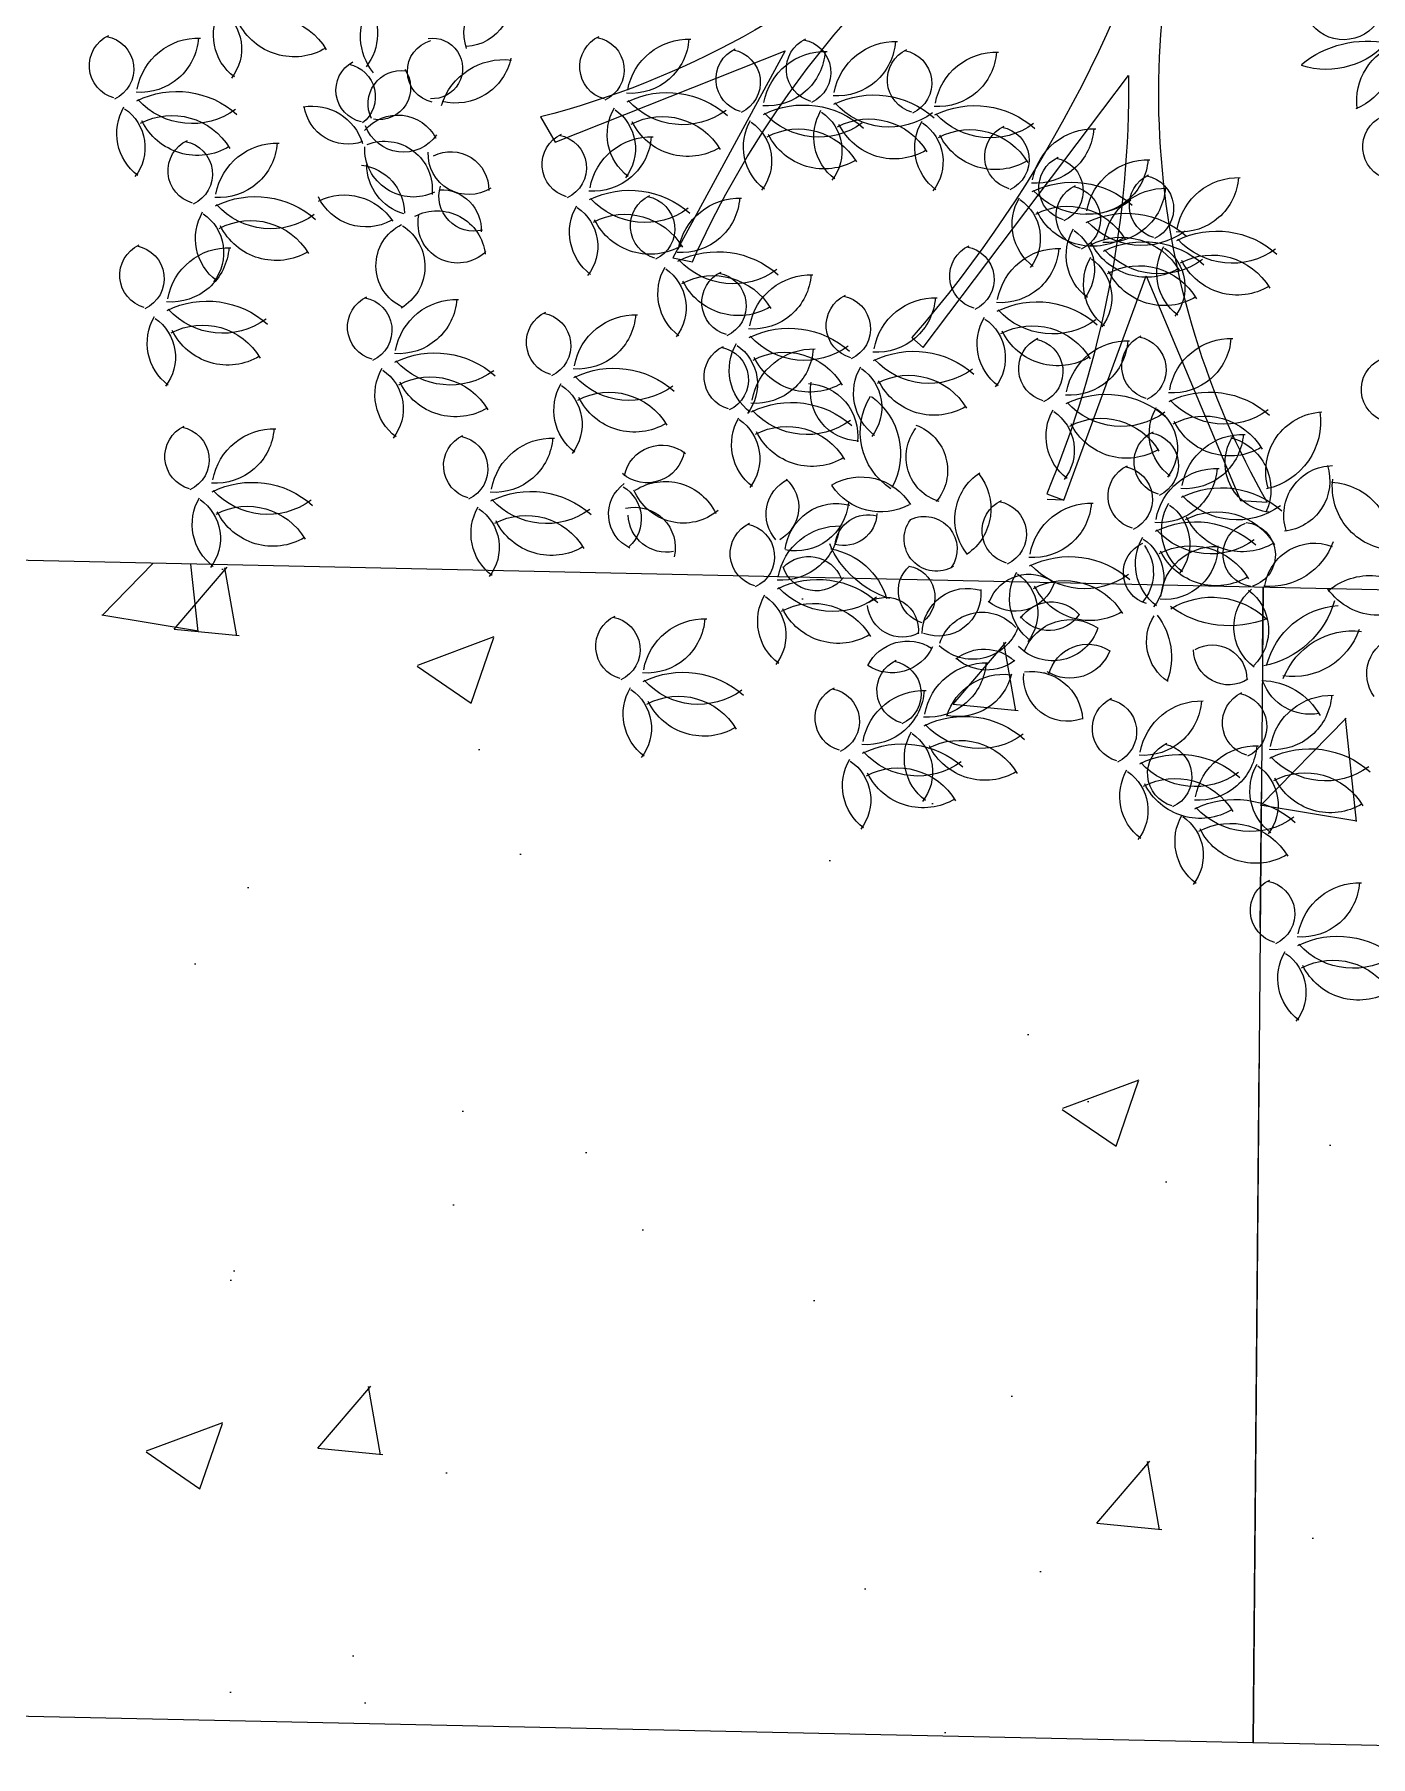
# Model space of a CAD drawing. Header units: millimetres. Extents: x 793 to 3159, y 750 to 2095.
# Drawn here: x 1188.191 to 1191.313, y 1060.724 to 1064.748 of the extents above; entities that cross this region are included whole.
import ezdxf

# ---------------------------------------------------------------- set-up
doc = ezdxf.new("R2010")
doc.units = ezdxf.units.MM
doc.linetypes.add('CENTER', pattern=[50.8, 31.75, -6.35, 6.35, -6.35])
doc.linetypes.add('CONTINUA', pattern=[0])
for name, color, linetype in [('A-BANQUETA', 8, 'Continuous'), ('A-PISOS', 252, 'Continuous'), ('A-TEXTO', 2, 'Continuous'), ('A-VEGETACION', 65, 'Continuous')]:
    doc.layers.add(name, color=color, linetype=linetype)
doc.layers.add('JUNTA DE CONTROL', color=7, linetype='Continuous', true_color=0xf43e0b)
pattern_1 = [(50, (-2174.8441, -711.9263), (1.8218467, -0.1593909), [0.1905, -2.0955]), (355, (-2174.8441, -711.9263), (-0.3524342, 1.9105685), [0.1524, -1.6764058]), (100.451445, (-2174.6923, -711.9396), (1.4694125, 1.7511775), [0.1619001, -1.7809024]), (46.1842, (-2174.844, -711.4183), (2.7107904, -0.4204233), [0.28575, -3.14325]), (96.63556, (-2174.6182, -711.4533), (2.3740413, 2.4742612), [0.2428502, -2.671356]), (351.18415, (-2174.844, -711.4183), (2.3740413, 2.4742612), [0.2285997, -2.5145973]), (21, (-2174.5901, -711.5453), (1.5161439, -1.022652), [0.1905, -2.0955]), (326, (-2174.5901, -711.5453), (0.6180203, 1.8418797), [0.1524, -1.6764]), (71.451445, (-2174.4638, -711.6305), (2.1341642, 0.8192277), [0.1619001, -1.7808994]), (37.5, (-2174.8441, -711.9263), (0.03088603, 0.84555039), [0, -1.65608, 0, -1.7018, 0, -1.68275]), (7.5, (-2174.8441, -711.9263), (0.66819663, 1.00180575), [0, -0.97028, 0, -1.61798, 0, -0.64135]), (327.5, (-2175.4105, -711.9263), (1.35590595, -0.05728744), [0, -0.635, 0, -1.9812, 0, -2.6289]), (317.5, (-2175.6645, -711.9263), (1.4812918, 0.2542649), [0, -0.8255, 0, -1.31572, 0, -1.8669])]

# ---------------------------------------------------------------- blocks, each defined once
blk = doc.blocks.new('A$C15914C01')
at = {"layer": 'A-PISOS', "linetype": 'CONTINUA', "ltscale": 0.5}
h = blk.add_hatch(dxfattribs=at)
h.set_pattern_fill('AR-CONC', color=250, scale=0.01)
h.set_pattern_definition(pattern_1)
h.paths.add_polyline_path([(28.8187, 73.6316), (25.8187, 73.6316), (25.8168, 70.9506), (28.8168, 70.9109)])
h.paths.add_polyline_path([(22.815, 73.7093), (19.815, 73.7093), (19.8234, 71.0282), (22.8232, 70.9894)])
h.paths.add_polyline_path([(22.8067, 73.673), (19.8168, 73.7287), (19.815, 73.7093), (22.815, 73.7093)])
h.paths.add_polyline_path([(16.816, 73.787), (13.816, 73.787), (13.8062, 71.1062), (16.8065, 71.0673)])
h.paths.add_polyline_path([(10.8168, 73.847), (7.8168, 73.847), (7.8055, 71.1839), (10.8241, 71.1449)])
edge = h.paths.add_edge_path()
edge.add_line((4.8168, 73.847), (1.8168, 73.847))
edge.add_line((1.8168, 73.847), (1.8168, 74.2687))
edge.add_line((1.8168, 74.2687), (0.9178, 74.8049))
edge.add_line((0.9178, 74.8049), (-0.8035, 73.9985))
edge.add_line((-0.8035, 73.9985), (-0.7707, 72.9051))
edge.add_line((-0.7707, 72.9051), (-1.677, 72.4799))
edge.add_line((-1.677, 72.4799), (-2.4022, 73.243))
edge.add_arc((0.0094, 66.7149), 6.9592, 110.27524, 131.60436)
edge.add_line((-4.6115, 71.9187), (-3.6018, 71.3316))
edge.add_line((-3.6018, 71.3316), (4.8052, 71.2227))
edge.add_line((4.8052, 71.2227), (4.8168, 73.847))
h.paths.add_polyline_path([(4.8052, 73.9231), (2.3427, 73.955), (1.8168, 74.2687), (1.8168, 73.847), (4.8168, 73.847)], flags=17)
h.paths.add_polyline_path([(10.6833, 73.847), (7.8168, 73.8841), (7.8168, 73.847)])
h = blk.add_hatch(dxfattribs=at)
h.set_pattern_fill('AR-CONC', color=250, scale=0.01)
h.set_pattern_definition(pattern_1)
h.paths.add_polyline_path([(13.8054, 73.7895), (10.8054, 73.8625), (10.8241, 71.1449), (13.8062, 71.1062)])
h.paths.add_polyline_path([(7.8168, 73.8841), (4.8168, 73.923), (4.8052, 71.2227), (7.8055, 71.1839)])
h.paths.add_polyline_path([(19.8168, 73.7287), (16.8168, 73.7676), (16.8065, 71.0673), (19.8234, 71.0282)])
at = {"layer": 'A-PISOS', "color": 250, "linetype": 'CONTINUA', "ltscale": 0.5}
blk.add_line((10.8168, 73.8453), (10.8168, 71.1449), dxfattribs=at)
blk = doc.blocks.new('XR-CONJUNTO$0$A$C458D45B7')
at = {"lineweight": 0, "extrusion": (-2.43104e-07, -5.45806e-06, 1)}
blk.add_line((-0.3067, -1.749), (-0.3463, -1.7481), dxfattribs=at)
blk.add_lwpolyline([(0.1057, -1.746), (0.1681, -1.7494, -0.110183), (-0.0866, -0.95, -0.110183), (0.0225, -0.1181, 0.069274), (0.0548, -0.1083, -0.159056), (0.3751, -0.5382), (0.4313, -0.5098), (0.2694, -0.2414), (0.6188, -0.3643), (0.5483, -0.2962, -0.129481), (0.1024, -0.068, 0.184379), (0.1254, 0.0127), (0.8832, -0.1415), (0.8943, -0.0784), (0.1156, 0.0518, -0.487233), (0.1075, 0.0667, -0.157099), (0.4909, 0.4325), (0.4557, 0.4846), (0.2096, 0.2904), (0.2879, 0.6525), (0.2292, 0.5741, -0.1274), (0.063, 0.1098, -1.508538), (0.0487, 0.1166), (-0.0409, 1.3604), (-0.1014, 1.2588), (-0.0393, 0.4627, -0.187108), (-0.3498, 1.1361), (-0.3949, 1.1174), (-0.3356, 0.7801), (-0.586, 0.9428), (-0.6161, 0.9071, -0.222061), (-0.0345, 0.1193), (-0.0367, 0.1218), (-0.9935, 0.563), (-0.9683, 0.4373, -0.148996), (-0.7862, 0.3977), (-0.1177, 0.0214, -0.61159), (-0.1188, -0.006, -0.101655), (-1.381, -0.3864), (-1.4565, -0.4291), (-0.657, -0.3716, -0.12496), (-1.5382, -0.8654), (-1.5037, -0.924), (-0.968, -0.7054), (-1.2263, -1.1913), (-1.1801, -1.2004, -0.176723), (-0.0978, -0.0662, 0.164875), (-0.0374, -0.112, -0.122319), (-0.6656, -1.3725), (-0.6394, -1.3961), (-0.165, -0.7555, -0.101541), (-0.347, -1.7346), (-0.3067, -1.749), (-0.1198, -1.2235), (0.1057, -1.746)], format="xyb", close=True, dxfattribs=at)
at = {"lineweight": 0, "extrusion": (2.43104e-07, 5.45806e-06, -1)}
for centre, major_axis, start_param, end_param in [((-1.6027, -0.6693), (0.086, 0.0783, 0), 3.55062, 5.363168), ((-1.7206, -0.5916), (0.0749, -0.0823, 0), -1.194178, 0.664916), ((-2.0476, -0.6746), (0.0938, 0.0854, 0), 0.129265, 1.395311), ((-2.1816, -0.6795), (0.0909, 0.0828, 0), 2.943806, 4.400315), ((-2.3482, -0.7139), (0.0813, 0.074, 0), 6.042078, 7.680112), ((-2.1744, -0.7941), (0.1055, -0.1158, 0), 3.38331, 4.908592), ((-1.8262, -0.6795), (0.0906, -0.0995, 0), 1.614915, 2.889535), ((0.3358, -0.5709), (0.0714, 0.065, 0), 1.264913, 3.299305), ((-2.1171, -0.5856), (0.0974, -0.107, 0), 0.190237, 1.841773), ((-1.7922, -0.7543), (0.0477, -0.0524, 0), 3.730197, 7.076743), ((-1.3694, -0.7464), (0.0578, 0.0526, 0), 2.569534, 5.006064), ((-1.4212, -0.7544), (0.0521, -0.0572, 0), 4.051015, 6.582941), ((-1.3292, -0.6723), (0.0917, -0.1007, 0), -0.777492, 0.800951), ((-1.192, -0.8251), (0.0977, -0.1073, 0), 2.477681, 3.902549), ((-0.8867, -0.7475), (0.0578, 0.0526, 0), 2.569534, 5.006064), ((-0.9384, -0.7555), (0.0521, -0.0572, 0), 4.051015, 6.582941), ((-0.8464, -0.6733), (0.0917, -0.1007, 0), -0.777492, 0.800951), ((-0.7092, -0.8262), (0.0977, -0.1073, 0), 2.477681, 3.902549), ((0.3952, -0.9166), (0.1824, 0.1661, 0), 4.763929, 5.636252), ((0.2948, -0.5436), (0.143, 0.1302, 0), 1.427963, 2.601349), ((0.5108, -0.8091), (0.1051, 0.0957, 0), 3.743488, 5.119397), ((0.2985, -0.6789), (0.1219, 0.111, 0), 0.683436, 1.880422), ((-2.5155, -0.7546), (0.0578, 0.0526, 0), 2.569534, 5.006064), ((-2.5672, -0.7627), (0.0521, -0.0572, 0), 4.051015, 6.582941), ((-2.4752, -0.6805), (0.0917, -0.1007, 0), -0.777492, 0.800951), ((-2.338, -0.8334), (0.0977, -0.1073, 0), 2.477681, 3.902549), ((-1.7764, -0.7608), (0.0547, 0.0498, 0), 2.514693, 5.184025), ((-1.051, -0.7726), (0.0578, 0.0526, 0), 2.569534, 5.006064), ((-1.1027, -0.7806), (0.0521, -0.0572, 0), 4.051015, 6.582941), ((-1.0107, -0.6984), (0.0917, -0.1007, 0), -0.777492, 0.800951), ((-0.8735, -0.8513), (0.0977, -0.1073, 0), 2.477681, 3.902549), ((-0.6504, -0.7704), (0.0578, 0.0526, 0), 2.569534, 5.006064), ((-0.7022, -0.7784), (0.0521, -0.0572, 0), 4.051015, 6.582941), ((-0.6101, -0.6963), (0.0917, -0.1007, 0), -0.777492, 0.800951), ((-0.4729, -0.8491), (0.0977, -0.1073, 0), 2.477681, 3.902549), ((-1.9413, -0.8068), (0.0509, -0.0559, 0), 0.945939, 3.367294), ((-2.002, -0.8225), (0.0572, 0.0521, 0), 5.641793, 7.92155), ((-1.8635, -0.8377), (0.0576, 0.0525, 0), 3.417735, 5.567883), ((-1.9167, -0.801), (0.055, 0.0501, 0), 0.107397, 2.469596), ((-1.624, -0.8846), (0.1127, 0.1027, 0), 4.169962, 5.561665), ((-1.7382, -0.7025), (0.0978, 0.089, 0), 0.938823, 2.542828), ((-2.3869, -1.0247), (0.156, 0.1421, 0), 4.983233, 6.17178), ((-1.2408, -1.0165), (0.156, 0.1421, 0), 4.983233, 6.17178), ((-0.758, -1.0176), (0.156, 0.1421, 0), 4.983233, 6.17178), ((-2.3538, -0.717), (0.1269, 0.1155, 0), 1.666781, 3.133707), ((-2.0704, -0.9669), (0.0821, -0.0901, 0), 3.692575, 5.155285), ((-1.259, -0.9037), (0.0909, 0.0828, 0), 2.943806, 4.400315), ((-1.2077, -0.7087), (0.1269, 0.1155, 0), 1.666781, 3.133707), ((-1.2519, -1.0183), (0.1055, -0.1158, 0), 3.38331, 4.908592), ((-0.9223, -1.0427), (0.156, 0.1421, 0), 4.983233, 6.17178), ((-0.7763, -0.9048), (0.0909, 0.0828, 0), 2.943806, 4.400315), ((-0.725, -0.7098), (0.1269, 0.1155, 0), 1.666781, 3.133707), ((-0.7691, -1.0194), (0.1055, -0.1158, 0), 3.38331, 4.908592), ((-0.5218, -1.0405), (0.156, 0.1421, 0), 4.983233, 6.17178), ((-2.4051, -0.9119), (0.0909, 0.0828, 0), 2.943806, 4.400315), ((-2.5717, -0.9464), (0.0813, 0.074, 0), 6.042078, 7.680112), ((-2.3979, -1.0266), (0.1055, -0.1158, 0), 3.38331, 4.908592), ((-2.3406, -0.818), (0.0974, -0.107, 0), 0.190237, 1.841773), ((-1.989, -0.8304), (0.0692, -0.076, 0), 0.38642, 2.157574), ((-1.8711, -0.9645), (0.0744, 0.0677, 0), 4.565806, 6.533384), ((-1.4256, -0.9381), (0.0813, 0.074, 0), 6.042078, 7.680112), ((-1.1946, -0.8098), (0.0974, -0.107, 0), 0.190237, 1.841773), ((-0.9405, -0.9299), (0.0909, 0.0828, 0), 2.943806, 4.400315), ((-1.1071, -0.9643), (0.0813, 0.074, 0), 6.042078, 7.680112), ((-0.8892, -0.7349), (0.1269, 0.1155, 0), 1.666781, 3.133707), ((-0.9334, -1.0445), (0.1055, -0.1158, 0), 3.38331, 4.908592), ((-0.9429, -0.9392), (0.0813, 0.074, 0), 6.042078, 7.680112), ((-0.7118, -0.8109), (0.0974, -0.107, 0), 0.190237, 1.841773), ((-0.54, -0.9277), (0.0909, 0.0828, 0), 2.943806, 4.400315), ((-0.7066, -0.9621), (0.0813, 0.074, 0), 6.042078, 7.680112), ((-0.4887, -0.7327), (0.1269, 0.1155, 0), 1.666781, 3.133707), ((-0.5328, -1.0423), (0.1055, -0.1158, 0), 3.38331, 4.908592), ((-0.4213, -0.9474), (0.0578, 0.0526, 0), 2.569534, 5.006064), ((-0.4731, -0.9554), (0.0521, -0.0572, 0), 4.051015, 6.582941), ((-0.3811, -0.8732), (0.0917, -0.1007, 0), -0.777492, 0.800951), ((-0.2439, -1.0261), (0.0977, -0.1073, 0), 2.477681, 3.902549), ((0.4619, -0.9165), (0.0578, 0.0526, 0), 2.569534, 5.006064), ((-1.8588, -0.8569), (0.0633, -0.0695, 0), -0.241864, 1.949123), ((-1.9016, -1.0376), (0.0829, 0.0754, 0), 5.072303, 7.119215), ((-1.4554, -0.9757), (0.0578, 0.0526, 0), 2.569534, 5.006064), ((-1.5071, -0.9838), (0.0521, -0.0572, 0), 4.051015, 6.582941), ((-1.4151, -0.9016), (0.0917, -0.1007, 0), -0.777492, 0.800951), ((-1.2779, -1.0544), (0.0977, -0.1073, 0), 2.477681, 3.902549), ((-0.8761, -0.836), (0.0974, -0.107, 0), 0.190237, 1.841773), ((-0.4756, -0.8338), (0.0974, -0.107, 0), 0.190237, 1.841773), ((-2.3294, -0.9985), (0.0578, 0.0526, 0), 2.569534, 5.006064), ((-2.3812, -1.0065), (0.0521, -0.0572, 0), 4.051015, 6.582941), ((-2.2891, -0.9244), (0.0917, -0.1007, 0), -0.777492, 0.800951), ((-2.152, -1.0772), (0.0977, -0.1073, 0), 2.477681, 3.902549), ((-1.8349, -0.9416), (0.0765, -0.084, 0), 0.279297, 2.335483), ((-1.7051, -0.9533), (0.0702, 0.0639, 0), 1.7289, 3.911271), ((-1.7464, -1.0372), (0.0598, -0.0657, 0), 3.398385, 5.466877), ((-0.2941, -1.0186), (0.0578, 0.0526, 0), 2.569534, 5.006064), ((-0.3459, -1.0266), (0.0521, -0.0572, 0), 4.051015, 6.582941), ((-0.2539, -0.9445), (0.0917, -0.1007, 0), -0.777492, 0.800951), ((-0.1167, -1.0973), (0.0977, -0.1073, 0), 2.477681, 3.902549), ((-1.9684, -1.0956), (0.0847, 0.0771, 0), 5.565903, 6.997649), ((-1.8235, -0.9794), (0.0806, -0.0885, 0), 1.008399, 2.302773), ((-0.2927, -1.2175), (0.156, 0.1421, 0), 4.983233, 6.17178), ((-0.0824, -1.0582), (0.0578, 0.0526, 0), 2.569534, 5.006064), ((-0.1341, -1.0662), (0.0521, -0.0572, 0), 4.051015, 6.582941), ((-0.0421, -0.9841), (0.0917, -0.1007, 0), -0.777492, 0.800951), ((0.0951, -1.1369), (0.0977, -0.1073, 0), 2.477681, 3.902549), ((-2.2008, -1.2686), (0.156, 0.1421, 0), 4.983233, 6.17178), ((-1.9938, -1.1874), (0.1001, 0.0912, 0), 4.980953, 6.432495), ((-1.6923, -1.0522), (0.0603, 0.0549, 0), 2.047726, 4.165076), ((-1.7684, -1.1317), (0.0697, 0.0635, 0), 5.41227, 7.055783), ((-1.3268, -1.2458), (0.156, 0.1421, 0), 4.983233, 6.17178), ((-0.3109, -1.1047), (0.0909, 0.0828, 0), 2.943806, 4.400315), ((-0.2596, -0.9097), (0.1269, 0.1155, 0), 1.666781, 3.133707), ((-0.3038, -1.2193), (0.1055, -0.1158, 0), 3.38331, 4.908592), ((-0.2531, -1.0846), (0.0578, 0.0526, 0), 2.569534, 5.006064), ((-0.3048, -1.0927), (0.0521, -0.0572, 0), 4.051015, 6.582941), ((-0.2128, -1.0105), (0.0917, -0.1007, 0), -0.777492, 0.800951), ((-0.0756, -1.1634), (0.0977, -0.1073, 0), 2.477681, 3.902549), ((-2.1677, -0.9608), (0.1269, 0.1155, 0), 1.666781, 3.133707), ((-1.9446, -1.0025), (0.0914, 0.0833, 0), 1.806411, 3.423556), ((-1.7769, -1.1998), (0.0834, 0.076, 0), 4.961295, 6.910739), ((-1.345, -1.133), (0.0909, 0.0828, 0), 2.943806, 4.400315), ((-1.5116, -1.1674), (0.0813, 0.074, 0), 6.042078, 7.680112), ((-1.2937, -0.9381), (0.1269, 0.1155, 0), 1.666781, 3.133707), ((-1.3378, -1.2477), (0.1055, -0.1158, 0), 3.38331, 4.908592), ((-1.2476, -1.1172), (0.0578, 0.0526, 0), 2.569534, 5.006064), ((-1.2994, -1.1252), (0.0521, -0.0572, 0), 4.051015, 6.582941), ((-1.2073, -1.043), (0.0917, -0.1007, 0), -0.777492, 0.800951), ((-1.0702, -1.1959), (0.0977, -0.1073, 0), 2.477681, 3.902549), ((-0.4775, -1.1391), (0.0813, 0.074, 0), 6.042078, 7.680112), ((-0.2465, -1.0107), (0.0974, -0.107, 0), 0.190237, 1.841773), ((-0.1655, -1.2887), (0.156, 0.1421, 0), 4.983233, 6.17178), ((-2.219, -1.1558), (0.0909, 0.0828, 0), 2.943806, 4.400315), ((-2.3856, -1.1902), (0.0813, 0.074, 0), 6.042078, 7.680112), ((-2.2118, -1.2704), (0.1055, -0.1158, 0), 3.38331, 4.908592), ((-1.8126, -1.2153), (0.072, -0.0791, 0), 1.163391, 3.416553), ((-1.9175, -1.2184), (0.0757, -0.0831, 0), 4.435217, 6.484111), ((-1.7291, -1.1155), (0.0627, -0.0688, 0), -0.051798, 2.496029), ((-1.2805, -1.0391), (0.0974, -0.107, 0), 0.190237, 1.841773), ((-0.1837, -1.1759), (0.0909, 0.0828, 0), 2.943806, 4.400315), ((-0.3503, -1.2103), (0.0813, 0.074, 0), 6.042078, 7.680112), ((-0.1324, -0.9809), (0.1269, 0.1155, 0), 1.666781, 3.133707), ((-0.1766, -1.2906), (0.1055, -0.1158, 0), 3.38331, 4.908592), ((0.0463, -1.3283), (0.156, 0.1421, 0), 4.983233, 6.17178), ((-2.1546, -1.0619), (0.0974, -0.107, 0), 0.190237, 1.841773), ((-1.119, -1.3873), (0.156, 0.1421, 0), 4.983233, 6.17178), ((-0.5005, -1.2274), (0.0578, 0.0526, 0), 2.569534, 5.006064), ((-0.5522, -1.2354), (0.0521, -0.0572, 0), 4.051015, 6.582941), ((-0.4602, -1.1532), (0.0917, -0.1007, 0), -0.777492, 0.800951), ((-0.323, -1.3061), (0.0977, -0.1073, 0), 2.477681, 3.902549), ((-0.1193, -1.082), (0.0974, -0.107, 0), 0.190237, 1.841773), ((-0.1245, -1.3547), (0.156, 0.1421, 0), 4.983233, 6.17178), ((-0.0914, -1.047), (0.1269, 0.1155, 0), 1.666781, 3.133707), ((0.028, -1.2155), (0.0909, 0.0828, 0), 2.943806, 4.400315), ((-0.1385, -1.2499), (0.0813, 0.074, 0), 6.042078, 7.680112), ((0.0793, -1.0205), (0.1269, 0.1155, 0), 1.666781, 3.133707), ((0.0352, -1.3301), (0.1055, -0.1158, 0), 3.38331, 4.908592), ((-2.4398, -1.2438), (0.0578, 0.0526, 0), 2.569534, 5.006064), ((-2.4915, -1.2519), (0.0521, -0.0572, 0), 4.051015, 6.582941), ((-2.3995, -1.1697), (0.0917, -0.1007, 0), -0.777492, 0.800951), ((-2.2623, -1.3226), (0.0977, -0.1073, 0), 2.477681, 3.902549), ((-1.0859, -1.0795), (0.1269, 0.1155, 0), 1.666781, 3.133707), ((-0.1427, -1.2419), (0.0909, 0.0828, 0), 2.943806, 4.400315), ((-0.3093, -1.2764), (0.0813, 0.074, 0), 6.042078, 7.680112), ((-0.1355, -1.3566), (0.1055, -0.1158, 0), 3.38331, 4.908592), ((0.0925, -1.1216), (0.0974, -0.107, 0), 0.190237, 1.841773), ((-1.1372, -1.2745), (0.0909, 0.0828, 0), 2.943806, 4.400315), ((-1.3038, -1.3089), (0.0813, 0.074, 0), 6.042078, 7.680112), ((-1.13, -1.3891), (0.1055, -0.1158, 0), 3.38331, 4.908592), ((-1.0728, -1.1806), (0.0974, -0.107, 0), 0.190237, 1.841773), ((-1.0791, -1.2944), (0.0578, 0.0526, 0), 2.569534, 5.006064), ((-1.1309, -1.3025), (0.0521, -0.0572, 0), 4.051015, 6.582941), ((-1.0388, -1.2203), (0.0917, -0.1007, 0), -0.777492, 0.800951), ((-0.9017, -1.3731), (0.0977, -0.1073, 0), 2.477681, 3.902549), ((-0.0782, -1.148), (0.0974, -0.107, 0), 0.190237, 1.841773), ((-2.3111, -1.5139), (0.156, 0.1421, 0), 4.983233, 6.17178), ((-0.7881, -1.3457), (0.0578, 0.0526, 0), 2.569534, 5.006064), ((-0.8399, -1.3537), (0.0521, -0.0572, 0), 4.051015, 6.582941), ((-0.7479, -1.2715), (0.0917, -0.1007, 0), -0.777492, 0.800951), ((-0.6107, -1.4244), (0.0977, -0.1073, 0), 2.477681, 3.902549), ((-0.3719, -1.4975), (0.156, 0.1421, 0), 4.983233, 6.17178), ((-2.2781, -1.2062), (0.1269, 0.1155, 0), 1.666781, 3.133707), ((-1.9065, -1.3598), (0.0578, 0.0526, 0), 2.569534, 5.006064), ((-1.9582, -1.3678), (0.0521, -0.0572, 0), 4.051015, 6.582941), ((-1.8662, -1.2856), (0.0917, -0.1007, 0), -0.777492, 0.800951), ((-1.729, -1.4385), (0.0977, -0.1073, 0), 2.477681, 3.902549), ((-1.4881, -1.3917), (0.0578, 0.0526, 0), 2.569534, 5.006064), ((-1.5398, -1.3998), (0.0521, -0.0572, 0), 4.051015, 6.582941), ((-1.4478, -1.3176), (0.0917, -0.1007, 0), -0.777492, 0.800951), ((-1.3106, -1.4705), (0.0977, -0.1073, 0), 2.477681, 3.902549), ((-0.3901, -1.3847), (0.0909, 0.0828, 0), 2.943806, 4.400315), ((-0.5567, -1.4191), (0.0813, 0.074, 0), 6.042078, 7.680112), ((-0.3388, -1.1897), (0.1269, 0.1155, 0), 1.666781, 3.133707), ((-0.3829, -1.4993), (0.1055, -0.1158, 0), 3.38331, 4.908592), ((-2.3294, -1.4011), (0.0909, 0.0828, 0), 2.943806, 4.400315), ((-2.496, -1.4356), (0.0813, 0.074, 0), 6.042078, 7.680112), ((-2.3222, -1.5158), (0.1055, -0.1158, 0), 3.38331, 4.908592), ((-0.9505, -1.5645), (0.156, 0.1421, 0), 4.983233, 6.17178), ((-0.3256, -1.2908), (0.0974, -0.107, 0), 0.190237, 1.841773), ((-0.0964, -1.4345), (0.0578, 0.0526, 0), 2.569534, 5.006064), ((-0.1482, -1.4425), (0.0521, -0.0572, 0), 4.051015, 6.582941), ((-0.0562, -1.3603), (0.0917, -0.1007, 0), -0.777492, 0.800951), ((0.081, -1.5132), (0.0977, -0.1073, 0), 2.477681, 3.902549), ((-2.2649, -1.3072), (0.0974, -0.107, 0), 0.190237, 1.841773), ((-1.7778, -1.6299), (0.156, 0.1421, 0), 4.983233, 6.17178), ((-1.0722, -1.4679), (0.0578, 0.0526, 0), 2.569534, 5.006064), ((-1.1239, -1.4759), (0.0521, -0.0572, 0), 4.051015, 6.582941), ((-0.9687, -1.4517), (0.0909, 0.0828, 0), 2.943806, 4.400315), ((-1.1353, -1.4861), (0.0813, 0.074, 0), 6.042078, 7.680112), ((-0.9174, -1.2568), (0.1269, 0.1155, 0), 1.666781, 3.133707), ((-1.0319, -1.3937), (0.0917, -0.1007, 0), -0.777492, 0.800951), ((-0.8947, -1.5466), (0.0977, -0.1073, 0), 2.477681, 3.902549), ((-0.9615, -1.5664), (0.1055, -0.1158, 0), 3.38331, 4.908592), ((-0.6595, -1.6158), (0.156, 0.1421, 0), 4.983233, 6.17178), ((-0.3375, -1.442), (0.0578, 0.0526, 0), 2.569534, 5.006064), ((-0.3893, -1.45), (0.0521, -0.0572, 0), 4.051015, 6.582941), ((-0.2972, -1.3679), (0.0917, -0.1007, 0), -0.777492, 0.800951), ((-0.16, -1.5207), (0.0977, -0.1073, 0), 2.477681, 3.902549), ((-1.7447, -1.3221), (0.1269, 0.1155, 0), 1.666781, 3.133707), ((-1.3594, -1.6618), (0.156, 0.1421, 0), 4.983233, 6.17178), ((-0.9043, -1.3578), (0.0974, -0.107, 0), 0.190237, 1.841773), ((-0.6777, -1.503), (0.0909, 0.0828, 0), 2.943806, 4.400315), ((-0.8443, -1.5374), (0.0813, 0.074, 0), 6.042078, 7.680112), ((-0.6264, -1.308), (0.1269, 0.1155, 0), 1.666781, 3.133707), ((-0.6706, -1.6176), (0.1055, -0.1158, 0), 3.38331, 4.908592), ((0.4638, -1.4838), (0.0578, 0.0526, 0), 2.569534, 5.006064), ((-1.7961, -1.517), (0.0909, 0.0828, 0), 2.943806, 4.400315), ((-1.9626, -1.5515), (0.0813, 0.074, 0), 6.042078, 7.680112), ((-1.7889, -1.6317), (0.1055, -0.1158, 0), 3.38331, 4.908592), ((-1.7316, -1.4231), (0.0974, -0.107, 0), 0.190237, 1.841773), ((-1.3777, -1.549), (0.0909, 0.0828, 0), 2.943806, 4.400315), ((-1.3264, -1.3541), (0.1269, 0.1155, 0), 1.666781, 3.133707), ((-1.3705, -1.6637), (0.1055, -0.1158, 0), 3.38331, 4.908592), ((-0.9118, -1.6039), (0.082, -0.09, 0), 3.922895, 5.563815), ((-0.7854, -1.4992), (0.0784, -0.0861, 0), 0.761161, 2.48284), ((-0.6133, -1.4091), (0.0974, -0.107, 0), 0.190237, 1.841773), ((-0.2089, -1.7121), (0.156, 0.1421, 0), 4.983233, 6.17178), ((0.0322, -1.7046), (0.156, 0.1421, 0), 4.983233, 6.17178), ((-1.5443, -1.5835), (0.0813, 0.074, 0), 6.042078, 7.680112), ((-1.3132, -1.4551), (0.0974, -0.107, 0), 0.190237, 1.841773), ((-0.9435, -1.738), (0.156, 0.1421, 0), 4.983233, 6.17178), ((-0.6264, -1.5932), (0.1167, 0.1063, 0), 2.876809, 4.428757), ((-0.8545, -1.6456), (0.111, -0.1219, 0), 4.499583, 5.944826), ((-0.1758, -1.4043), (0.1269, 0.1155, 0), 1.666781, 3.133707), ((0.0653, -1.3968), (0.1269, 0.1155, 0), 1.666781, 3.133707), ((0.0211, -1.7064), (0.1055, -0.1158, 0), 3.38331, 4.908592), ((-0.9618, -1.6252), (0.0909, 0.0828, 0), 2.943806, 4.400315), ((-1.1284, -1.6596), (0.0813, 0.074, 0), 6.042078, 7.680112), ((-0.9105, -1.4302), (0.1269, 0.1155, 0), 1.666781, 3.133707), ((-0.9546, -1.7398), (0.1055, -0.1158, 0), 3.38331, 4.908592), ((-0.2271, -1.5993), (0.0909, 0.0828, 0), 2.943806, 4.400315), ((-0.3937, -1.6337), (0.0813, 0.074, 0), 6.042078, 7.680112), ((-0.2199, -1.714), (0.1055, -0.1158, 0), 3.38331, 4.908592), ((0.014, -1.5918), (0.0909, 0.0828, 0), 2.943806, 4.400315), ((-0.1526, -1.6262), (0.0813, 0.074, 0), 6.042078, 7.680112), ((0.0784, -1.4979), (0.0974, -0.107, 0), 0.190237, 1.841773), ((0.3027, -1.6758), (0.1024, 0.0933, 0), 3.565307, 5.386182), ((0.1309, -1.5621), (0.1185, 0.1079, 0), 0.583209, 2.085095), ((-2.3306, -1.6663), (0.0578, 0.0526, 0), 2.569534, 5.006064), ((-2.3824, -1.6743), (0.0521, -0.0572, 0), 4.051015, 6.582941), ((-2.2903, -1.5922), (0.0917, -0.1007, 0), -0.777492, 0.800951), ((-2.1531, -1.745), (0.0977, -0.1073, 0), 2.477681, 3.902549), ((-0.8973, -1.5313), (0.0974, -0.107, 0), 0.190237, 1.841773), ((-0.5678, -1.6507), (0.0806, 0.0734, 0), 2.594914, 4.537615), ((-0.6921, -1.6834), (0.0834, 0.0759, 0), 5.793524, 7.714733), ((-0.1627, -1.5054), (0.0974, -0.107, 0), 0.190237, 1.841773), ((-0.0655, -1.658), (0.0578, 0.0526, 0), 2.569534, 5.006064), ((-0.1173, -1.666), (0.0521, -0.0572, 0), 4.051015, 6.582941), ((-0.0252, -1.5838), (0.0917, -0.1007, 0), -0.777492, 0.800951), ((0.112, -1.7367), (0.0977, -0.1073, 0), 2.477681, 3.902549), ((0.1852, -1.6575), (0.086, 0.0783, 0), 2.417191, 4.449233), ((0.0519, -1.7212), (0.0841, -0.0923, 0), 4.121445, 5.863655), ((-1.6791, -1.6816), (0.0578, 0.0526, 0), 2.569534, 5.006064), ((-1.7309, -1.6896), (0.0521, -0.0572, 0), 4.051015, 6.582941), ((-1.6389, -1.6075), (0.0917, -0.1007, 0), -0.777492, 0.800951), ((-1.5017, -1.7603), (0.0977, -0.1073, 0), 2.477681, 3.902549), ((-1.2818, -1.6299), (0.0592, -0.0651, 0), -0.667272, 1.44118), ((-1.2467, -1.719), (0.0602, -0.0661, 0), 2.502227, 4.54115), ((-0.7802, -1.8349), (0.0912, -0.1001, 0), 3.336911, 4.892596), ((-0.4314, -1.795), (0.096, 0.0875, 0), 3.183323, 4.85961), ((-0.6069, -1.7718), (0.0959, 0.0873, 0), 0.047939, 1.69324), ((-0.1257, -1.738), (0.0578, 0.0526, 0), 2.569534, 5.006064), ((-0.1774, -1.746), (0.0521, -0.0572, 0), 4.051015, 6.582941), ((-0.0854, -1.6638), (0.0917, -0.1007, 0), -0.777492, 0.800951), ((0.0518, -1.8167), (0.0977, -0.1073, 0), 2.477681, 3.902549), ((0.3233, -1.7786), (0.0857, 0.0781, 0), 3.557171, 5.425825), ((0.1962, -1.6996), (0.0871, 0.0794, 0), 0.417724, 2.199452), ((-2.202, -1.9364), (0.156, 0.1421, 0), 4.983233, 6.17178), ((-1.5505, -1.9517), (0.156, 0.1421, 0), 4.983233, 6.17178), ((-1.2828, -1.7911), (0.0649, 0.0591, 0), 2.74486, 4.817126), ((-1.3815, -1.8033), (0.0647, 0.0589, 0), 5.980387, 7.844259), ((-1.2377, -1.845), (0.088, -0.0966, 0), 3.302682, 4.998485), ((-0.9126, -1.7877), (0.0666, 0.0606, 0), 3.142668, 4.98287), ((-1.0139, -1.7723), (0.0647, 0.0589, 0), 6.162681, 8.065967), ((-0.7353, -1.6424), (0.1023, 0.0932, 0), 1.804244, 3.275247), ((0.0631, -1.9281), (0.156, 0.1421, 0), 4.983233, 6.17178), ((0.4688, -1.7106), (0.11, 0.1002, 0), 2.356072, 3.990407), ((0.3124, -1.849), (0.0993, -0.1091, 0), 3.920668, 5.558542), ((-2.2202, -1.8236), (0.0909, 0.0828, 0), 2.943806, 4.400315), ((-2.3868, -1.858), (0.0813, 0.074, 0), 6.042078, 7.680112), ((-2.1689, -1.6286), (0.1269, 0.1155, 0), 1.666781, 3.133707), ((-2.213, -1.9382), (0.1055, -0.1158, 0), 3.38331, 4.908592), ((-1.5174, -1.6439), (0.1269, 0.1155, 0), 1.666781, 3.133707), ((-1.3086, -1.8699), (0.07, 0.0637, 0), 5.213427, 7.235231), ((-1.1965, -1.6859), (0.0927, 0.0844, 0), 1.60107, 3.477305), ((-0.8369, -1.8829), (0.0813, -0.0892, 0), 2.416196, 4.128775), ((-0.9339, -1.7499), (0.0834, -0.0916, 0), -0.747496, 0.92333), ((-0.4192, -1.8221), (0.0578, 0.0526, 0), 2.569534, 5.006064), ((-0.471, -1.8301), (0.0521, -0.0572, 0), 4.051015, 6.582941), ((-0.3789, -1.7479), (0.0917, -0.1007, 0), -0.777492, 0.800951), ((-0.2418, -1.9008), (0.0977, -0.1073, 0), 2.477681, 3.902549), ((0.0449, -1.8153), (0.0909, 0.0828, 0), 2.943806, 4.400315), ((-0.1217, -1.8497), (0.0813, 0.074, 0), 6.042078, 7.680112), ((0.0962, -1.6203), (0.1269, 0.1155, 0), 1.666781, 3.133707), ((0.0521, -1.9299), (0.1055, -0.1158, 0), 3.38331, 4.908592), ((-2.1558, -1.7297), (0.0974, -0.107, 0), 0.190237, 1.841773), ((-1.5687, -1.8389), (0.0909, 0.0828, 0), 2.943806, 4.400315), ((-1.7353, -1.8733), (0.0813, 0.074, 0), 6.042078, 7.680112), ((-1.5616, -1.9535), (0.1055, -0.1158, 0), 3.38331, 4.908592), ((-1.5043, -1.745), (0.0974, -0.107, 0), 0.190237, 1.841773), ((-1.2355, -1.7906), (0.0599, -0.0658, 0), 0.537292, 2.273403), ((-1.0074, -1.8808), (0.0578, 0.0526, 0), 2.569534, 5.006064), ((-0.7627, -1.8661), (0.0529, -0.0581, 0), 2.437983, 4.133669), ((-0.8209, -1.7829), (0.052, -0.0571, 0), -0.805592, 0.99457), ((-0.604, -1.8427), (0.0508, -0.0558, 0), 0.167275, 2.931559), ((-0.6317, -1.8666), (0.0514, -0.0564, 0), 3.434396, 6.048526), ((0.003, -2.0081), (0.156, 0.1421, 0), 4.983233, 6.17178), ((0.1093, -1.7214), (0.0974, -0.107, 0), 0.190237, 1.841773), ((0.1426, -1.8717), (0.0564, 0.0514, 0), 2.451914, 5.122844), ((0.1123, -1.8734), (0.0513, -0.0564, 0), 3.974747, 6.706127), ((-1.0591, -1.8888), (0.0521, -0.0572, 0), 4.051015, 6.582941), ((-0.9671, -1.8066), (0.0917, -0.1007, 0), -0.777492, 0.800951), ((-0.8299, -1.9595), (0.0977, -0.1073, 0), 2.477681, 3.902549), ((-0.0914, -1.917), (0.0506, -0.0555, 0), 1.010889, 3.47331), ((-0.0153, -1.8953), (0.0909, 0.0828, 0), 2.943806, 4.400315), ((-0.1818, -1.9297), (0.0813, 0.074, 0), 6.042078, 7.680112), ((0.0361, -1.7003), (0.1269, 0.1155, 0), 1.666781, 3.133707), ((-0.0081, -2.0099), (0.1055, -0.1158, 0), 3.38331, 4.908592), ((0.1747, -1.7893), (0.1161, 0.1058, 0), 1.073021, 2.387841), ((0.2802, -1.9608), (0.0861, 0.0784, 0), 4.018379, 5.808748), ((-0.9013, -1.9679), (0.0549, -0.0603, 0), 3.061552, 5.056317), ((-0.6479, -1.7687), (0.1504, -0.1652, 0), 1.026125, 1.904449), ((-0.8791, -2.0337), (0.1131, -0.1242, 0), 4.05378, 5.144977), ((-0.2906, -2.0922), (0.156, 0.1421, 0), 4.983233, 6.17178), ((-0.202, -1.918), (0.0782, 0.0712, 0), 0.087647, 1.448523), ((0.0492, -1.8013), (0.0974, -0.107, 0), 0.190237, 1.841773), ((-0.0705, -1.855), (0.0836, -0.0918, 0), -0.851667, 0.813229), ((0.0484, -1.9811), (0.0936, 0.0853, 0), 3.9493, 5.480078), ((-0.8787, -2.1509), (0.156, 0.1421, 0), 4.983233, 6.17178), ((-0.8847, -1.8854), (0.0601, 0.0547, 0), 1.393449, 3.554503), ((-0.6148, -1.9644), (0.057, 0.0519, 0), 2.578652, 4.726233), ((-0.6793, -1.9791), (0.0541, 0.0493, 0), 5.612257, 7.909224), ((-0.3859, -2.0219), (0.0731, 0.0665, 0), 4.229845, 6.060505), ((-0.3088, -1.9794), (0.0909, 0.0828, 0), 2.943806, 4.400315), ((-0.4754, -2.0138), (0.0813, 0.074, 0), 6.042078, 7.680112), ((-0.2575, -1.7844), (0.1269, 0.1155, 0), 1.666781, 3.133707), ((-0.3017, -2.094), (0.1055, -0.1158, 0), 3.38331, 4.908592), ((0.4118, -2.0705), (0.1022, -0.1122, 0), 3.166321, 4.746743), ((-0.8456, -1.8431), (0.1269, 0.1155, 0), 1.666781, 3.133707), ((-0.529, -2.0638), (0.0786, 0.0716, 0), 3.876768, 5.736712), ((-0.5982, -1.9703), (0.0669, -0.0735, 0), -0.935183, 1.086705), ((-0.4195, -1.9143), (0.0708, 0.0645, 0), 1.04514, 3.011148), ((-0.2444, -1.8855), (0.0974, -0.107, 0), 0.190237, 1.841773), ((0.0431, -2.1571), (0.124, -0.1362, 0), 3.319613, 4.638387), ((0.2091, -2.0412), (0.0781, -0.0858, 0), 1.365148, 3.170115), ((0.0571, -2.0498), (0.0865, 0.0788, 0), 6.08891, 7.797405), ((0.4287, -1.8685), (0.0962, -0.1057, 0), -0.22961, 1.697981), ((-0.8969, -2.0381), (0.0909, 0.0828, 0), 2.943806, 4.400315), ((-1.0635, -2.0725), (0.0813, 0.074, 0), 6.042078, 7.680112), ((-0.8898, -2.1527), (0.1055, -0.1158, 0), 3.38331, 4.908592), ((-0.8325, -1.9442), (0.0974, -0.107, 0), 0.190237, 1.841773), ((-0.6826, -1.9915), (0.0601, 0.0547, 0), 1.804241, 3.776705), ((-0.7195, -2.0556), (0.0557, 0.0507, 0), 4.867473, 7.140226), ((-0.4944, -2.1165), (0.0698, -0.0766, 0), 2.607937, 4.729847), ((-0.3332, -2.0743), (0.0644, 0.0586, 0), 4.465016, 6.303995), ((0.0809, -1.8037), (0.1587, -0.1742, 0), 0.345184, 1.356009), ((0.1198, -1.9213), (0.1593, 0.1451, 0), 1.00711, 2.105119), ((0.3506, -2.1743), (0.1247, -0.1369, 0), 2.543031, 3.801704), ((-1.3195, -2.1006), (0.0578, 0.0526, 0), 2.569534, 5.006064), ((-1.3713, -2.1086), (0.0521, -0.0572, 0), 4.051015, 6.582941), ((-1.2793, -2.0264), (0.0917, -0.1007, 0), -0.777492, 0.800951), ((-1.1421, -2.1793), (0.0977, -0.1073, 0), 2.477681, 3.902549), ((-0.5177, -2.0103), (0.0834, 0.0759, 0), 1.098371, 3.068093), ((-0.3311, -2.0131), (0.0826, 0.0753, 0), 1.049221, 3.093477), ((-0.3391, -1.9696), (0.057, -0.0625, 0), -0.246584, 1.641422), ((-0.2882, -2.1431), (0.0849, 0.0774, 0), 4.235337, 6.046289), ((0.0019, -2.0768), (0.0758, -0.0832, 0), 1.317084, 2.865627), ((-0.2105, -2.1149), (0.1171, 0.1067, 0), 0.067922, 1.089621), ((0.232, -1.995), (0.1087, -0.1193, 0), -0.517411, 0.883582), ((0.3727, -2.2226), (0.1287, 0.1172, 0), 4.23806, 5.558372), ((-0.6686, -2.1858), (0.0698, -0.0767, 0), 2.766974, 4.44246), ((-0.4892, -2.2044), (0.0709, -0.0778, 0), 3.19712, 4.606252), ((-0.2473, -2.1796), (0.0695, 0.0633, 0), 4.11451, 6.021325), ((0.0442, -2.1647), (0.0594, 0.0541, 0), 4.913936, 7.019776), ((0.4944, -2.1477), (0.0664, 0.0605, 0), 3.241774, 5.168831), ((-0.7056, -2.0532), (0.0696, -0.0764, 0), -0.413826, 1.312985), ((-0.6616, -2.1976), (0.0578, 0.0526, 0), 2.569534, 5.006064), ((-0.7134, -2.2057), (0.0521, -0.0572, 0), 4.051015, 6.582941), ((-0.6214, -2.1235), (0.0917, -0.1007, 0), -0.777492, 0.800951), ((-0.4842, -2.2764), (0.0977, -0.1073, 0), 2.477681, 3.902549), ((-0.484, -2.0394), (0.0731, -0.0803, 0), 0.082053, 1.427671), ((-0.29, -2.0656), (0.0737, 0.0671, 0), 1.096087, 2.860218), ((0.0814, -2.0955), (0.0605, 0.0551, 0), 1.717436, 3.872544), ((-1.1909, -2.3707), (0.156, 0.1421, 0), 4.983233, 6.17178), ((-0.4426, -2.297), (0.1031, 0.0939, 0), 4.176659, 5.555724), ((-0.5518, -2.1279), (0.0872, -0.0958, 0), -0.604362, 0.920285), ((-0.2948, -2.1637), (0.0757, 0.0689, 0), 1.95551, 3.964827), ((-0.3769, -2.2689), (0.0879, 0.08, 0), 5.29327, 6.951225), ((0.1574, -2.326), (0.118, 0.1075, 0), 5.462246, 6.506525), ((0.272, -2.1268), (0.0869, 0.0791, 0), 2.121846, 3.517128), ((-1.2091, -2.2579), (0.0909, 0.0828, 0), 2.943806, 4.400315), ((-1.3757, -2.2923), (0.0813, 0.074, 0), 6.042078, 7.680112), ((-1.1578, -2.0629), (0.1269, 0.1155, 0), 1.666781, 3.133707), ((-1.202, -2.3725), (0.1055, -0.1158, 0), 3.38331, 4.908592), ((-0.8054, -2.2632), (0.0578, 0.0526, 0), 2.569534, 5.006064), ((-0.8572, -2.2712), (0.0521, -0.0572, 0), 4.051015, 6.582941), ((-0.7651, -2.1891), (0.0917, -0.1007, 0), -0.777492, 0.800951), ((-0.6279, -2.3419), (0.0977, -0.1073, 0), 2.477681, 3.902549), ((-0.1575, -2.2819), (0.0578, 0.0526, 0), 2.569534, 5.006064), ((0.1466, -2.2658), (0.0578, 0.0526, 0), 2.569534, 5.006064), ((0.0949, -2.2738), (0.0521, -0.0572, 0), 4.051015, 6.582941), ((0.1869, -2.1917), (0.0917, -0.1007, 0), -0.777492, 0.800951), ((0.3241, -2.3445), (0.0977, -0.1073, 0), 2.477681, 3.902549), ((-1.1447, -2.164), (0.0974, -0.107, 0), 0.190237, 1.841773), ((-0.533, -2.4677), (0.156, 0.1421, 0), 4.983233, 6.17178), ((-0.2092, -2.29), (0.0521, -0.0572, 0), 4.051015, 6.582941), ((-0.1172, -2.2078), (0.0917, -0.1007, 0), -0.777492, 0.800951), ((0.02, -2.3606), (0.0977, -0.1073, 0), 2.477681, 3.902549), ((-0.4999, -2.16), (0.1269, 0.1155, 0), 1.666781, 3.133707), ((-0.5441, -2.4696), (0.1055, -0.1158, 0), 3.38331, 4.908592), ((-0.6768, -2.5333), (0.156, 0.1421, 0), 4.983233, 6.17178), ((-0.5512, -2.3549), (0.0909, 0.0828, 0), 2.943806, 4.400315), ((-0.7178, -2.3894), (0.0813, 0.074, 0), 6.042078, 7.680112), ((-0.4868, -2.261), (0.0974, -0.107, 0), 0.190237, 1.841773), ((-0.0288, -2.552), (0.156, 0.1421, 0), 4.983233, 6.17178), ((-0.0273, -2.3857), (0.0578, 0.0526, 0), 2.569534, 5.006064), ((-0.0791, -2.3937), (0.0521, -0.0572, 0), 4.051015, 6.582941), ((0.0129, -2.3115), (0.0917, -0.1007, 0), -0.777492, 0.800951), ((0.1501, -2.4644), (0.0977, -0.1073, 0), 2.477681, 3.902549), ((0.2753, -2.5359), (0.156, 0.1421, 0), 4.983233, 6.17178), ((-0.695, -2.4205), (0.0909, 0.0828, 0), 2.943806, 4.400315), ((-0.8616, -2.4549), (0.0813, 0.074, 0), 6.042078, 7.680112), ((-0.6437, -2.2255), (0.1269, 0.1155, 0), 1.666781, 3.133707), ((-0.6878, -2.5352), (0.1055, -0.1158, 0), 3.38331, 4.908592), ((0.0043, -2.2443), (0.1269, 0.1155, 0), 1.666781, 3.133707), ((0.257, -2.4231), (0.0909, 0.0828, 0), 2.943806, 4.400315), ((0.0905, -2.4575), (0.0813, 0.074, 0), 6.042078, 7.680112), ((0.3084, -2.2281), (0.1269, 0.1155, 0), 1.666781, 3.133707), ((0.2642, -2.5377), (0.1055, -0.1158, 0), 3.38331, 4.908592), ((-0.6305, -2.3266), (0.0974, -0.107, 0), 0.190237, 1.841773), ((-0.0471, -2.4392), (0.0909, 0.0828, 0), 2.943806, 4.400315), ((-0.2136, -2.4736), (0.0813, 0.074, 0), 6.042078, 7.680112), ((-0.0399, -2.5539), (0.1055, -0.1158, 0), 3.38331, 4.908592), ((0.0174, -2.3453), (0.0974, -0.107, 0), 0.190237, 1.841773), ((0.3215, -2.3292), (0.0974, -0.107, 0), 0.190237, 1.841773), ((0.1013, -2.6558), (0.156, 0.1421, 0), 4.983233, 6.17178), ((0.0831, -2.543), (0.0909, 0.0828, 0), 2.943806, 4.400315), ((-0.0835, -2.5774), (0.0813, 0.074, 0), 6.042078, 7.680112), ((0.1344, -2.348), (0.1269, 0.1155, 0), 1.666781, 3.133707), ((0.0902, -2.6576), (0.1055, -0.1158, 0), 3.38331, 4.908592), ((0.1475, -2.4491), (0.0974, -0.107, 0), 0.190237, 1.841773), ((0.2159, -2.7031), (0.0578, 0.0526, 0), 2.569534, 5.006064), ((0.1641, -2.7111), (0.0521, -0.0572, 0), 4.051015, 6.582941), ((0.2562, -2.629), (0.0917, -0.1007, 0), -0.777492, 0.800951), ((0.3934, -2.7818), (0.0977, -0.1073, 0), 2.477681, 3.902549), ((0.3445, -2.9732), (0.156, 0.1421, 0), 4.983233, 6.17178), ((0.3263, -2.8604), (0.0909, 0.0828, 0), 2.943806, 4.400315), ((0.1597, -2.8948), (0.0813, 0.074, 0), 6.042078, 7.680112), ((0.3776, -2.6654), (0.1269, 0.1155, 0), 1.666781, 3.133707), ((0.3335, -2.975), (0.1055, -0.1158, 0), 3.38331, 4.908592), ((0.3907, -2.7665), (0.0974, -0.107, 0), 0.190237, 1.841773)]:
    blk.add_ellipse(centre, major_axis=major_axis, ratio=1, start_param=start_param, end_param=end_param, dxfattribs=at)
blk = doc.blocks.new('A$C3E6A45EC')
at = {"layer": 'JUNTA DE CONTROL', "linetype": 'CENTER', "ltscale": 0.05}
blk.add_line((11.6807, 71.9729), (11.7041, 74.6732), dxfattribs=at)

msp = doc.modelspace()

# ---------------------------------------------------------------- linework, layer by layer
at = {"layer": 'A-BANQUETA', "linetype": 'CONTINUA', "ltscale": 0.5}
for p, q in [((1214.6771, 1062.94585, 293.72089), (1182.58951, 1063.63948, 293.72089)), ((1208.97734, 1060.36825, 293.72089), (1176.62249, 1061.06766, 293.72089))]:
    msp.add_line(p, q, dxfattribs=at)

# ---------------------------------------------------------------- block references
at = {"layer": 'A-TEXTO', "linetype": 'CONTINUA', "ltscale": 0.5}
msp.add_blockref('A$C3E6A45EC', (1179.3582, 988.78314, 293.72089), dxfattribs=at)
at = {"layer": 'A-VEGETACION', "linetype": 'CONTINUA', "ltscale": 0.5, "rotation": 359.4659533148276}
msp.add_blockref('XR-CONJUNTO$0$A$C458D45B7', (1190.91967, 1065.40625, 293.72089), dxfattribs=at)
at = {"layer": 'JUNTA DE CONTROL', "linetype": 'CENTER', "ltscale": 0.05, "rotation": 359.5035917933524}
msp.add_blockref('A$C15914C01', (1179.60612, 989.70753, 293.72089), dxfattribs=at)

doc.saveas('drawing.dxf')
